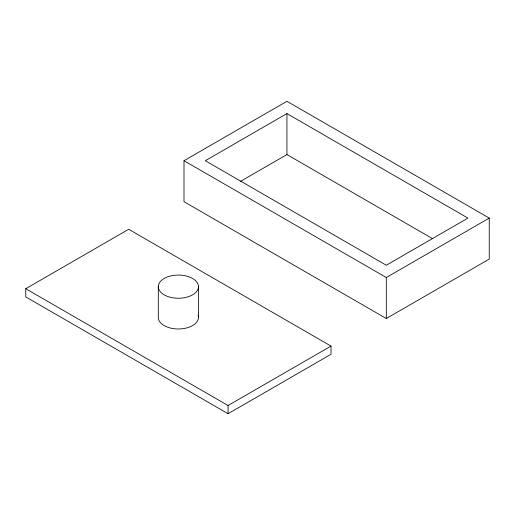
<?xml version="1.0" encoding="UTF-8"?>
<svg xmlns="http://www.w3.org/2000/svg" width="515" height="515" viewBox="0 0 515 515"><rect width="100%" height="100%" fill="white"/><g stroke="black" fill="none" stroke-linecap="round" stroke-linejoin="round"><path stroke-width="0.77" d="M183.997 160.719L286.932 101.288L489.25 218.096L489.25 259.084L386.314 318.515L183.997 201.706L183.997 160.719L386.314 277.527L489.25 218.096M286.932 113.583L205.292 160.719L386.314 265.231L467.955 218.096L286.932 113.583L286.932 154.571L432.446 238.58M25.75 288.709L128.686 229.278L331.003 346.086L331.003 354.281L228.068 413.712L25.75 296.904L25.75 288.709L228.068 405.517L331.003 346.086M240.576 181.332L286.932 154.571M386.314 277.527L386.314 318.515M228.068 405.517L228.068 413.712M198.455 286.655A20.079 11.594 0 0 1 168.341 296.698A20.079 11.594 0 0 1 168.341 276.619A20.079 11.594 0 0 1 198.455 286.655L198.455 317.395M158.298 286.655L158.298 317.395A20.079 11.594 0 0 0 180.347 328.93A20.079 11.594 0 0 0 198.069 315.129"/></g></svg>
